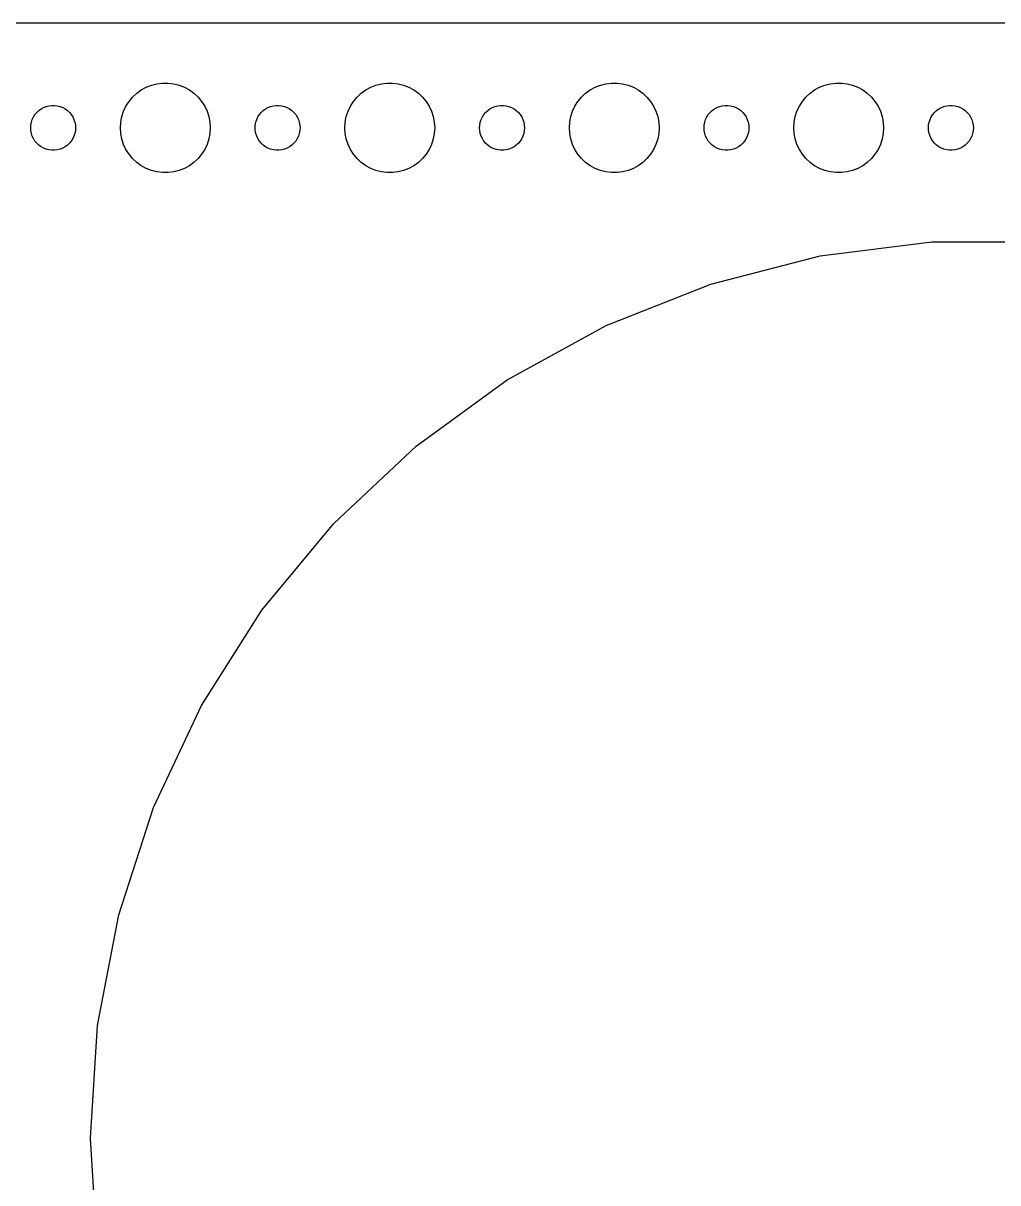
# Model space of a CAD drawing. Header units: metres. Extents: x -322 to 322, y -74 to 74.
# Drawn here: x 185.5 to 250.6, y -3 to 74.5 of the extents above; entities that cross this region are included whole.
import ezdxf

# ---------------------------------------------------------------- set-up
doc = ezdxf.new("R2010")
doc.units = ezdxf.units.M

msp = doc.modelspace()

# ---------------------------------------------------------------- linework, layer by layer
for p, q in [((317.314, 74.4901), (-317.314, 74.4901)), ((192.813, 69.5536), (193.088, 69.8115)), ((193.088, 69.8115), (193.393, 70.033)), ((193.393, 70.033), (193.723, 70.2145)), ((193.723, 70.2145), (194.073, 70.3532)), ((194.073, 70.3532), (194.438, 70.4469)), ((194.438, 70.4469), (194.812, 70.4941)), ((194.812, 70.4941), (195.188, 70.4941)), ((195.188, 70.4941), (195.562, 70.4469)), ((195.562, 70.4469), (195.927, 70.3532)), ((195.927, 70.3532), (196.277, 70.2145)), ((196.277, 70.2145), (196.607, 70.033)), ((196.607, 70.033), (196.912, 69.8115)), ((196.912, 69.8115), (197.187, 69.5536)), ((207.813, 69.5536), (208.088, 69.8115)), ((208.088, 69.8115), (208.393, 70.033)), ((208.393, 70.033), (208.723, 70.2145)), ((208.723, 70.2145), (209.073, 70.3532)), ((209.073, 70.3532), (209.438, 70.4469)), ((209.438, 70.4469), (209.812, 70.4941)), ((209.812, 70.4941), (210.188, 70.4941)), ((210.188, 70.4941), (210.562, 70.4469)), ((210.562, 70.4469), (210.927, 70.3532)), ((210.927, 70.3532), (211.277, 70.2145)), ((211.277, 70.2145), (211.607, 70.033)), ((211.607, 70.033), (211.912, 69.8115)), ((211.912, 69.8115), (212.187, 69.5536)), ((222.813, 69.5536), (223.088, 69.8115)), ((223.088, 69.8115), (223.393, 70.033)), ((223.393, 70.033), (223.723, 70.2145)), ((223.723, 70.2145), (224.073, 70.3532)), ((224.073, 70.3532), (224.438, 70.4469)), ((224.438, 70.4469), (224.812, 70.4941)), ((224.812, 70.4941), (225.188, 70.4941)), ((225.188, 70.4941), (225.562, 70.4469)), ((225.562, 70.4469), (225.927, 70.3532)), ((225.927, 70.3532), (226.277, 70.2145)), ((226.277, 70.2145), (226.607, 70.033)), ((226.607, 70.033), (226.912, 69.8115)), ((226.912, 69.8115), (227.187, 69.5536)), ((237.813, 69.5536), (238.088, 69.8115)), ((238.088, 69.8115), (238.393, 70.033)), ((238.393, 70.033), (238.723, 70.2145)), ((238.723, 70.2145), (239.073, 70.3532)), ((239.073, 70.3532), (239.438, 70.4469)), ((239.438, 70.4469), (239.812, 70.4941)), ((239.812, 70.4941), (240.188, 70.4941)), ((240.188, 70.4941), (240.562, 70.4469)), ((240.562, 70.4469), (240.927, 70.3532)), ((240.927, 70.3532), (241.277, 70.2145)), ((241.277, 70.2145), (241.607, 70.033)), ((241.607, 70.033), (241.912, 69.8115)), ((241.912, 69.8115), (242.187, 69.5536)), ((187.036, 68.9266), (187.219, 68.9734)), ((187.219, 68.9734), (187.406, 68.997)), ((187.406, 68.997), (187.594, 68.997)), ((187.594, 68.997), (187.781, 68.9734)), ((187.781, 68.9734), (187.964, 68.9266)), ((192.371, 68.9453), (192.573, 69.2634)), ((192.573, 69.2634), (192.813, 69.5536)), ((197.187, 69.5536), (197.427, 69.2634)), ((197.427, 69.2634), (197.629, 68.9453)), ((202.036, 68.9266), (202.219, 68.9734)), ((202.219, 68.9734), (202.406, 68.997)), ((202.406, 68.997), (202.594, 68.997)), ((202.594, 68.997), (202.781, 68.9734)), ((202.781, 68.9734), (202.964, 68.9266)), ((207.371, 68.9453), (207.573, 69.2634)), ((207.573, 69.2634), (207.813, 69.5536)), ((212.187, 69.5536), (212.427, 69.2634)), ((212.427, 69.2634), (212.629, 68.9453)), ((217.036, 68.9266), (217.219, 68.9734)), ((217.219, 68.9734), (217.406, 68.997)), ((217.406, 68.997), (217.594, 68.997)), ((217.594, 68.997), (217.781, 68.9734)), ((217.781, 68.9734), (217.964, 68.9266)), ((222.371, 68.9453), (222.573, 69.2634)), ((222.573, 69.2634), (222.813, 69.5536)), ((227.187, 69.5536), (227.427, 69.2634)), ((227.427, 69.2634), (227.629, 68.9453)), ((232.036, 68.9266), (232.219, 68.9734)), ((232.219, 68.9734), (232.406, 68.997)), ((232.406, 68.997), (232.594, 68.997)), ((232.594, 68.997), (232.781, 68.9734)), ((232.781, 68.9734), (232.964, 68.9266)), ((237.371, 68.9453), (237.573, 69.2634)), ((237.573, 69.2634), (237.813, 69.5536)), ((242.187, 69.5536), (242.427, 69.2634)), ((242.427, 69.2634), (242.629, 68.9453)), ((247.036, 68.9266), (247.219, 68.9734)), ((247.219, 68.9734), (247.406, 68.997)), ((247.406, 68.997), (247.594, 68.997)), ((247.594, 68.997), (247.781, 68.9734)), ((247.781, 68.9734), (247.964, 68.9266)), ((186.105, 68.0522), (186.186, 68.2226)), ((186.186, 68.2226), (186.286, 68.3817)), ((186.286, 68.3817), (186.407, 68.5268)), ((186.407, 68.5268), (186.544, 68.6558)), ((186.544, 68.6558), (186.696, 68.7665)), ((186.696, 68.7665), (186.861, 68.8572)), ((186.861, 68.8572), (187.036, 68.9266)), ((187.964, 68.9266), (188.139, 68.8572)), ((188.139, 68.8572), (188.304, 68.7665)), ((188.304, 68.7665), (188.456, 68.6558)), ((188.456, 68.6558), (188.593, 68.5268)), ((188.593, 68.5268), (188.714, 68.3817)), ((188.714, 68.3817), (188.814, 68.2226)), ((188.814, 68.2226), (188.895, 68.0522)), ((192.024, 67.876), (192.094, 68.2461)), ((192.094, 68.2461), (192.211, 68.6044)), ((192.211, 68.6044), (192.371, 68.9453)), ((197.629, 68.9453), (197.789, 68.6044)), ((197.789, 68.6044), (197.906, 68.2461)), ((197.906, 68.2461), (197.976, 67.876)), ((201.105, 68.0522), (201.186, 68.2226)), ((201.186, 68.2226), (201.286, 68.3817)), ((201.286, 68.3817), (201.407, 68.5268)), ((201.407, 68.5268), (201.544, 68.6558)), ((201.544, 68.6558), (201.696, 68.7665)), ((201.696, 68.7665), (201.861, 68.8572)), ((201.861, 68.8572), (202.036, 68.9266)), ((202.964, 68.9266), (203.139, 68.8572)), ((203.139, 68.8572), (203.304, 68.7665)), ((203.304, 68.7665), (203.456, 68.6558)), ((203.456, 68.6558), (203.593, 68.5268)), ((203.593, 68.5268), (203.714, 68.3817)), ((203.714, 68.3817), (203.814, 68.2226)), ((203.814, 68.2226), (203.895, 68.0522)), ((207.024, 67.876), (207.094, 68.2461)), ((207.094, 68.2461), (207.211, 68.6044)), ((207.211, 68.6044), (207.371, 68.9453)), ((212.629, 68.9453), (212.789, 68.6044)), ((212.789, 68.6044), (212.906, 68.2461)), ((212.906, 68.2461), (212.976, 67.876)), ((216.105, 68.0522), (216.186, 68.2226)), ((216.186, 68.2226), (216.286, 68.3817)), ((216.286, 68.3817), (216.407, 68.5268)), ((216.407, 68.5268), (216.544, 68.6558)), ((216.544, 68.6558), (216.696, 68.7665)), ((216.696, 68.7665), (216.861, 68.8572)), ((216.861, 68.8572), (217.036, 68.9266)), ((217.964, 68.9266), (218.139, 68.8572)), ((218.139, 68.8572), (218.304, 68.7665)), ((218.304, 68.7665), (218.456, 68.6558)), ((218.456, 68.6558), (218.593, 68.5268)), ((218.593, 68.5268), (218.714, 68.3817)), ((218.714, 68.3817), (218.814, 68.2226)), ((218.814, 68.2226), (218.895, 68.0522)), ((222.024, 67.876), (222.094, 68.2461)), ((222.094, 68.2461), (222.211, 68.6044)), ((222.211, 68.6044), (222.371, 68.9453)), ((227.629, 68.9453), (227.789, 68.6044)), ((227.789, 68.6044), (227.906, 68.2461)), ((227.906, 68.2461), (227.976, 67.876)), ((231.105, 68.0522), (231.186, 68.2226)), ((231.186, 68.2226), (231.286, 68.3817)), ((231.286, 68.3817), (231.407, 68.5268)), ((231.407, 68.5268), (231.544, 68.6558)), ((231.544, 68.6558), (231.696, 68.7665)), ((231.696, 68.7665), (231.861, 68.8572)), ((231.861, 68.8572), (232.036, 68.9266)), ((232.964, 68.9266), (233.139, 68.8572)), ((233.139, 68.8572), (233.304, 68.7665)), ((233.304, 68.7665), (233.456, 68.6558)), ((233.456, 68.6558), (233.593, 68.5268)), ((233.593, 68.5268), (233.714, 68.3817)), ((233.714, 68.3817), (233.814, 68.2226)), ((233.814, 68.2226), (233.895, 68.0522)), ((237.024, 67.876), (237.094, 68.2461)), ((237.094, 68.2461), (237.211, 68.6044)), ((237.211, 68.6044), (237.371, 68.9453)), ((242.629, 68.9453), (242.789, 68.6044)), ((242.789, 68.6044), (242.906, 68.2461)), ((242.906, 68.2461), (242.976, 67.876)), ((246.105, 68.0522), (246.186, 68.2226)), ((246.186, 68.2226), (246.286, 68.3817)), ((246.286, 68.3817), (246.407, 68.5268)), ((246.407, 68.5268), (246.544, 68.6558)), ((246.544, 68.6558), (246.696, 68.7665)), ((246.696, 68.7665), (246.861, 68.8572)), ((246.861, 68.8572), (247.036, 68.9266)), ((247.964, 68.9266), (248.139, 68.8572)), ((248.139, 68.8572), (248.304, 68.7665)), ((248.304, 68.7665), (248.456, 68.6558)), ((248.456, 68.6558), (248.593, 68.5268)), ((248.593, 68.5268), (248.714, 68.3817)), ((248.714, 68.3817), (248.814, 68.2226)), ((248.814, 68.2226), (248.895, 68.0522)), ((186, 67.5), (186.012, 67.688)), ((186.012, 67.312), (186, 67.5)), ((186.012, 67.688), (186.047, 67.873)), ((186.047, 67.873), (186.105, 68.0522)), ((188.895, 68.0522), (188.953, 67.873)), ((188.953, 67.873), (188.988, 67.688)), ((188.988, 67.688), (189, 67.5)), ((189, 67.5), (188.988, 67.312)), ((192, 67.5), (192.024, 67.876)), ((192.024, 67.124), (192, 67.5)), ((197.976, 67.876), (198, 67.5)), ((198, 67.5), (197.976, 67.124)), ((201, 67.5), (201.012, 67.688)), ((201.012, 67.312), (201, 67.5)), ((201.012, 67.688), (201.047, 67.873)), ((201.047, 67.873), (201.105, 68.0522)), ((203.895, 68.0522), (203.953, 67.873)), ((203.953, 67.873), (203.988, 67.688)), ((203.988, 67.688), (204, 67.5)), ((204, 67.5), (203.988, 67.312)), ((207, 67.5), (207.024, 67.876)), ((207.024, 67.124), (207, 67.5)), ((212.976, 67.876), (213, 67.5)), ((213, 67.5), (212.976, 67.124)), ((216, 67.5), (216.012, 67.688)), ((216.012, 67.312), (216, 67.5)), ((216.012, 67.688), (216.047, 67.873)), ((216.047, 67.873), (216.105, 68.0522)), ((218.895, 68.0522), (218.953, 67.873)), ((218.953, 67.873), (218.988, 67.688)), ((218.988, 67.688), (219, 67.5)), ((219, 67.5), (218.988, 67.312)), ((222, 67.5), (222.024, 67.876)), ((222.024, 67.124), (222, 67.5)), ((227.976, 67.876), (228, 67.5)), ((228, 67.5), (227.976, 67.124)), ((231, 67.5), (231.012, 67.688)), ((231.012, 67.312), (231, 67.5)), ((231.012, 67.688), (231.047, 67.873)), ((231.047, 67.873), (231.105, 68.0522)), ((233.895, 68.0522), (233.953, 67.873)), ((233.953, 67.873), (233.988, 67.688)), ((233.988, 67.688), (234, 67.5)), ((234, 67.5), (233.988, 67.312)), ((237, 67.5), (237.024, 67.876)), ((237.024, 67.124), (237, 67.5)), ((242.976, 67.876), (243, 67.5)), ((243, 67.5), (242.976, 67.124)), ((246, 67.5), (246.012, 67.688)), ((246.012, 67.312), (246, 67.5)), ((246.012, 67.688), (246.047, 67.873)), ((246.047, 67.873), (246.105, 68.0522)), ((248.895, 68.0522), (248.953, 67.873)), ((248.953, 67.873), (248.988, 67.688)), ((248.988, 67.688), (249, 67.5)), ((249, 67.5), (248.988, 67.312)), ((186.047, 67.127), (186.012, 67.312)), ((186.105, 66.9478), (186.047, 67.127)), ((186.186, 66.7774), (186.105, 66.9478)), ((186.286, 66.6183), (186.186, 66.7774)), ((188.814, 66.7774), (188.714, 66.6183)), ((188.895, 66.9478), (188.814, 66.7774)), ((188.953, 67.127), (188.895, 66.9478)), ((188.988, 67.312), (188.953, 67.127)), ((192.094, 66.7539), (192.024, 67.124)), ((192.211, 66.3956), (192.094, 66.7539)), ((197.906, 66.7539), (197.789, 66.3956)), ((197.976, 67.124), (197.906, 66.7539)), ((201.047, 67.127), (201.012, 67.312)), ((201.105, 66.9478), (201.047, 67.127)), ((201.186, 66.7774), (201.105, 66.9478)), ((201.286, 66.6183), (201.186, 66.7774)), ((203.814, 66.7774), (203.714, 66.6183)), ((203.895, 66.9478), (203.814, 66.7774)), ((203.953, 67.127), (203.895, 66.9478)), ((203.988, 67.312), (203.953, 67.127)), ((207.094, 66.7539), (207.024, 67.124)), ((207.211, 66.3956), (207.094, 66.7539)), ((212.906, 66.7539), (212.789, 66.3956)), ((212.976, 67.124), (212.906, 66.7539)), ((216.047, 67.127), (216.012, 67.312)), ((216.105, 66.9478), (216.047, 67.127)), ((216.186, 66.7774), (216.105, 66.9478)), ((216.286, 66.6183), (216.186, 66.7774)), ((218.814, 66.7774), (218.714, 66.6183)), ((218.895, 66.9478), (218.814, 66.7774)), ((218.953, 67.127), (218.895, 66.9478)), ((218.988, 67.312), (218.953, 67.127)), ((222.094, 66.7539), (222.024, 67.124)), ((222.211, 66.3956), (222.094, 66.7539)), ((227.906, 66.7539), (227.789, 66.3956)), ((227.976, 67.124), (227.906, 66.7539)), ((231.047, 67.127), (231.012, 67.312)), ((231.105, 66.9478), (231.047, 67.127)), ((231.186, 66.7774), (231.105, 66.9478)), ((231.286, 66.6183), (231.186, 66.7774)), ((233.814, 66.7774), (233.714, 66.6183)), ((233.895, 66.9478), (233.814, 66.7774)), ((233.953, 67.127), (233.895, 66.9478)), ((233.988, 67.312), (233.953, 67.127)), ((237.094, 66.7539), (237.024, 67.124)), ((237.211, 66.3956), (237.094, 66.7539)), ((242.906, 66.7539), (242.789, 66.3956)), ((242.976, 67.124), (242.906, 66.7539)), ((246.047, 67.127), (246.012, 67.312)), ((246.105, 66.9478), (246.047, 67.127)), ((246.186, 66.7774), (246.105, 66.9478)), ((246.286, 66.6183), (246.186, 66.7774)), ((248.814, 66.7774), (248.714, 66.6183)), ((248.895, 66.9478), (248.814, 66.7774)), ((248.953, 67.127), (248.895, 66.9478)), ((248.988, 67.312), (248.953, 67.127)), ((186.407, 66.4732), (186.286, 66.6183)), ((186.544, 66.3442), (186.407, 66.4732)), ((186.696, 66.2335), (186.544, 66.3442)), ((186.861, 66.1428), (186.696, 66.2335)), ((187.036, 66.0734), (186.861, 66.1428)), ((187.219, 66.0266), (187.036, 66.0734)), ((187.406, 66.003), (187.219, 66.0266)), ((187.594, 66.003), (187.406, 66.003)), ((187.781, 66.0266), (187.594, 66.003)), ((187.964, 66.0734), (187.781, 66.0266)), ((188.139, 66.1428), (187.964, 66.0734)), ((188.304, 66.2335), (188.139, 66.1428)), ((188.456, 66.3442), (188.304, 66.2335)), ((188.593, 66.4732), (188.456, 66.3442)), ((188.714, 66.6183), (188.593, 66.4732)), ((192.371, 66.0547), (192.211, 66.3956)), ((192.573, 65.7366), (192.371, 66.0547)), ((197.629, 66.0547), (197.427, 65.7366)), ((197.789, 66.3956), (197.629, 66.0547)), ((201.407, 66.4732), (201.286, 66.6183)), ((201.544, 66.3442), (201.407, 66.4732)), ((201.696, 66.2335), (201.544, 66.3442)), ((201.861, 66.1428), (201.696, 66.2335)), ((202.036, 66.0734), (201.861, 66.1428)), ((202.219, 66.0266), (202.036, 66.0734)), ((202.406, 66.003), (202.219, 66.0266)), ((202.594, 66.003), (202.406, 66.003)), ((202.781, 66.0266), (202.594, 66.003)), ((202.964, 66.0734), (202.781, 66.0266)), ((203.139, 66.1428), (202.964, 66.0734)), ((203.304, 66.2335), (203.139, 66.1428)), ((203.456, 66.3442), (203.304, 66.2335)), ((203.593, 66.4732), (203.456, 66.3442)), ((203.714, 66.6183), (203.593, 66.4732)), ((207.371, 66.0547), (207.211, 66.3956)), ((207.573, 65.7366), (207.371, 66.0547)), ((212.629, 66.0547), (212.427, 65.7366)), ((212.789, 66.3956), (212.629, 66.0547)), ((216.407, 66.4732), (216.286, 66.6183)), ((216.544, 66.3442), (216.407, 66.4732)), ((216.696, 66.2335), (216.544, 66.3442)), ((216.861, 66.1428), (216.696, 66.2335)), ((217.036, 66.0734), (216.861, 66.1428)), ((217.219, 66.0266), (217.036, 66.0734)), ((217.406, 66.003), (217.219, 66.0266)), ((217.594, 66.003), (217.406, 66.003)), ((217.781, 66.0266), (217.594, 66.003)), ((217.964, 66.0734), (217.781, 66.0266)), ((218.139, 66.1428), (217.964, 66.0734)), ((218.304, 66.2335), (218.139, 66.1428)), ((218.456, 66.3442), (218.304, 66.2335)), ((218.593, 66.4732), (218.456, 66.3442)), ((218.714, 66.6183), (218.593, 66.4732)), ((222.371, 66.0547), (222.211, 66.3956)), ((222.573, 65.7366), (222.371, 66.0547)), ((227.629, 66.0547), (227.427, 65.7366)), ((227.789, 66.3956), (227.629, 66.0547)), ((231.407, 66.4732), (231.286, 66.6183)), ((231.544, 66.3442), (231.407, 66.4732)), ((231.696, 66.2335), (231.544, 66.3442)), ((231.861, 66.1428), (231.696, 66.2335)), ((232.036, 66.0734), (231.861, 66.1428)), ((232.219, 66.0266), (232.036, 66.0734)), ((232.406, 66.003), (232.219, 66.0266)), ((232.594, 66.003), (232.406, 66.003)), ((232.781, 66.0266), (232.594, 66.003)), ((232.964, 66.0734), (232.781, 66.0266)), ((233.139, 66.1428), (232.964, 66.0734)), ((233.304, 66.2335), (233.139, 66.1428)), ((233.456, 66.3442), (233.304, 66.2335)), ((233.593, 66.4732), (233.456, 66.3442)), ((233.714, 66.6183), (233.593, 66.4732)), ((237.371, 66.0547), (237.211, 66.3956)), ((237.573, 65.7366), (237.371, 66.0547)), ((242.629, 66.0547), (242.427, 65.7366)), ((242.789, 66.3956), (242.629, 66.0547)), ((246.407, 66.4732), (246.286, 66.6183)), ((246.544, 66.3442), (246.407, 66.4732)), ((246.696, 66.2335), (246.544, 66.3442)), ((246.861, 66.1428), (246.696, 66.2335)), ((247.036, 66.0734), (246.861, 66.1428)), ((247.219, 66.0266), (247.036, 66.0734)), ((247.406, 66.003), (247.219, 66.0266)), ((247.594, 66.003), (247.406, 66.003)), ((247.781, 66.0266), (247.594, 66.003)), ((247.964, 66.0734), (247.781, 66.0266)), ((248.139, 66.1428), (247.964, 66.0734)), ((248.304, 66.2335), (248.139, 66.1428)), ((248.456, 66.3442), (248.304, 66.2335)), ((248.593, 66.4732), (248.456, 66.3442)), ((248.714, 66.6183), (248.593, 66.4732)), ((192.813, 65.4464), (192.573, 65.7366)), ((193.088, 65.1885), (192.813, 65.4464)), ((193.393, 64.967), (193.088, 65.1885)), ((196.912, 65.1885), (196.607, 64.967)), ((197.187, 65.4464), (196.912, 65.1885)), ((197.427, 65.7366), (197.187, 65.4464)), ((207.813, 65.4464), (207.573, 65.7366)), ((208.088, 65.1885), (207.813, 65.4464)), ((208.393, 64.967), (208.088, 65.1885)), ((211.912, 65.1885), (211.607, 64.967)), ((212.187, 65.4464), (211.912, 65.1885)), ((212.427, 65.7366), (212.187, 65.4464)), ((222.813, 65.4464), (222.573, 65.7366)), ((223.088, 65.1885), (222.813, 65.4464)), ((223.393, 64.967), (223.088, 65.1885)), ((226.912, 65.1885), (226.607, 64.967)), ((227.187, 65.4464), (226.912, 65.1885)), ((227.427, 65.7366), (227.187, 65.4464)), ((237.813, 65.4464), (237.573, 65.7366)), ((238.088, 65.1885), (237.813, 65.4464)), ((238.393, 64.967), (238.088, 65.1885)), ((241.912, 65.1885), (241.607, 64.967)), ((242.187, 65.4464), (241.912, 65.1885)), ((242.427, 65.7366), (242.187, 65.4464)), ((193.723, 64.7855), (193.393, 64.967)), ((194.073, 64.6468), (193.723, 64.7855)), ((194.438, 64.5531), (194.073, 64.6468)), ((194.812, 64.5059), (194.438, 64.5531)), ((195.188, 64.5059), (194.812, 64.5059)), ((195.562, 64.5531), (195.188, 64.5059)), ((195.927, 64.6468), (195.562, 64.5531)), ((196.277, 64.7855), (195.927, 64.6468)), ((196.607, 64.967), (196.277, 64.7855)), ((208.723, 64.7855), (208.393, 64.967)), ((209.073, 64.6468), (208.723, 64.7855)), ((209.438, 64.5531), (209.073, 64.6468)), ((209.812, 64.5059), (209.438, 64.5531)), ((210.188, 64.5059), (209.812, 64.5059)), ((210.562, 64.5531), (210.188, 64.5059)), ((210.927, 64.6468), (210.562, 64.5531)), ((211.277, 64.7855), (210.927, 64.6468)), ((211.607, 64.967), (211.277, 64.7855)), ((223.723, 64.7855), (223.393, 64.967)), ((224.073, 64.6468), (223.723, 64.7855)), ((224.438, 64.5531), (224.073, 64.6468)), ((224.812, 64.5059), (224.438, 64.5531)), ((225.188, 64.5059), (224.812, 64.5059)), ((225.562, 64.5531), (225.188, 64.5059)), ((225.927, 64.6468), (225.562, 64.5531)), ((226.277, 64.7855), (225.927, 64.6468)), ((226.607, 64.967), (226.277, 64.7855)), ((238.723, 64.7855), (238.393, 64.967)), ((239.073, 64.6468), (238.723, 64.7855)), ((239.438, 64.5531), (239.073, 64.6468)), ((239.812, 64.5059), (239.438, 64.5531)), ((240.188, 64.5059), (239.812, 64.5059)), ((240.562, 64.5531), (240.188, 64.5059)), ((240.927, 64.6468), (240.562, 64.5531)), ((241.277, 64.7855), (240.927, 64.6468)), ((241.607, 64.967), (241.277, 64.7855)), ((238.757, 58.9372), (246.233, 59.8816)), ((246.233, 59.8816), (253.767, 59.8816)), ((231.459, 57.0634), (238.757, 58.9372)), ((224.453, 54.2896), (231.459, 57.0634)), ((217.85, 50.6597), (224.453, 54.2896)), ((211.755, 46.2308), (217.85, 50.6597)), ((206.262, 41.0728), (211.755, 46.2308)), ((201.459, 35.2671), (206.262, 41.0728)), ((197.422, 28.9052), (201.459, 35.2671)), ((194.213, 22.0875), (197.422, 28.9052)), ((191.885, 14.9214), (194.213, 22.0875)), ((190.473, 7.51999), (191.885, 14.9214)), ((190, 0), (190.473, 7.51999)), ((190.473, -7.51999), (190, 0))]:
    msp.add_line(p, q)

doc.saveas('drawing.dxf')
